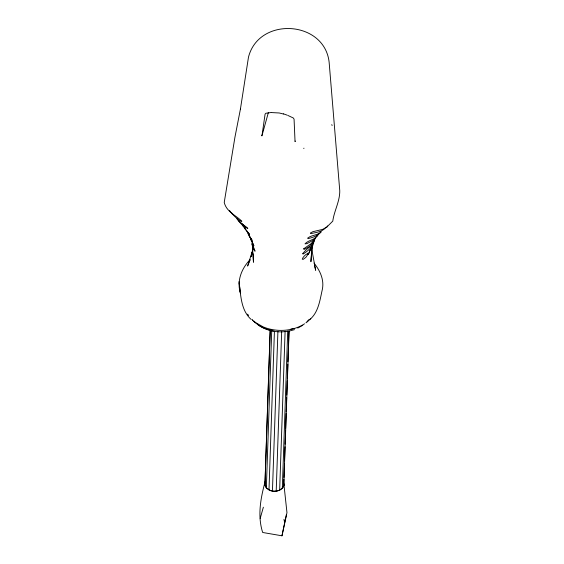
<?xml version="1.0" encoding="UTF-8"?>
<svg xmlns="http://www.w3.org/2000/svg" width="564" height="564" viewBox="0 0 564 564"><rect width="100%" height="100%" fill="white"/><g stroke="black" fill="none" stroke-linecap="round" stroke-linejoin="round"><path stroke-width="0.85" d="M289.064 331.138L283.777 485.604C280.787 493.31 267.731 492.971 264.925 485.273L270.163 329.743M283.777 485.604L283.911 479.266M252.468 244.952L252.411 251.622L251.135 256.599L252.996 249.203M264.925 485.273L270.241 329.933M266.349 487.909L271.756 329.933M268.993 489.954L274.428 331.096M272.447 491.089L277.918 331.364M276.198 491.159L281.669 331.428M279.666 490.137L285.109 331.287M282.331 488.184L287.711 331.089M283.967 477.511L284.446 463.467M284.538 460.837L285.017 446.794M285.109 444.164L285.588 430.12M285.652 428.365L286.159 413.44M286.223 411.685L286.702 397.648M286.794 395.011L287.273 380.968M287.365 378.338L287.844 364.295M287.936 361.665L288.416 347.621M288.479 345.866L288.987 330.948M308.022 253.948C306.971 252.883 302.664 257.113 302.262 259.214L303.221 259.341L305.907 257.311L307.732 254.681L307.74 253.201M312.287 244.642L310.912 261.696L311.934 246.856M240.412 109.176L248.47 57.225C258.749 16.264 324.519 20.212 329.136 62.259L339.768 190.773C339.895 201.383 334.198 210.717 332.781 221.116L326.662 227.221L322.594 229.407L312.865 231.691L310.397 233.017L310.609 233.63C315.918 232.509 322.509 231.987 325.929 227.271M240.447 108.993L234.92 137.313L224.232 202.434C226.404 211.69 235.696 215.208 241.864 221.222C241.709 222.999 232.876 215.37 232.016 213.213M265.461 481.085L264.897 482.431C260.568 498.787 257.388 515.877 262.669 532.479L281.972 535.8L286.399 514.579M239.016 281.739L240.468 293.301C236.549 281.133 241.427 268.683 249.986 259.792M261.9 135.903L268.365 112.588M253.032 249.161L247.61 266.06L250.176 259.863M281.972 535.8L286.963 512.648L283.911 484.264M260.201 518.401L263.36 507.212M303.813 148.586L303.933 148.17M315.375 237.768L308.353 254.434L314.931 238.523L311.688 248.992L315.678 270.311L314.402 265.2M318.491 234.074C316.235 240.024 308.593 239.644 305.004 243.867L306.936 243.648L313.64 240.06L315.184 238.043M316.214 236.704L317.758 234.687M326.662 227.221L327.663 225.924M307.013 321.776L308.635 319.76M321.163 231.592C318.216 235.956 312.766 237.514 307.888 238.635L307.732 238.029C311.603 234.998 317.158 235.414 321.001 232.199M309.629 319.668C318.575 312.498 319.964 299.717 322.389 289.191C324.307 279.575 319.922 270.36 313.979 263.057M297.764 328.079L302.797 325.266M261.59 135.438L262.041 135.311L265.08 114.161L265.863 113.258L271.094 112.518M294.535 329.637L288.796 331.209L282.698 331.815A31.852 23.97 2 0 1 258.171 324.892M290.629 329.193L294.098 328.382M271.573 112.581L279.222 112.976L283.459 114.02M273.399 330.962C266.293 329.468 259.214 326.753 254.089 321.409M283.389 113.829L287.21 115.169M287.978 115.493L293.315 117.989L294.063 119.138L295.021 141.085L295.437 141.247M241.343 223.273L247.815 228.455L238.184 220.594L236.88 218.776M252.468 320.197L254.815 322.143L263.155 326.887L266.286 328.058A36.392 27.389 2 0 0 304.546 323.799M242.964 224.557C251.671 233.355 239.087 222.935 238.417 220.376M251.967 319.316L252.799 320.338M247.554 314.162L248.646 315.502M251.001 319.337C241.018 310.2 240.863 295.853 239.221 283.396M244.409 228.145L249.641 234.469L242.301 225.247M229.477 210.492L232.016 213.812M250.613 238.121L251.065 240.158L253.885 245.657L249.767 236.746M250.324 237.663L252.383 242.4M331.773 124.63L332.118 125.518M248.315 232.96L249.105 236.02L252.193 240.44L247.49 232.89L247.131 231.353M264.897 482.431L265.284 483.99M265.679 485.555L266.264 487.895L270.544 490.652A9.616 7.233 2 0 0 280.689 489.552A9.616 7.233 2 0 0 283.523 482.149M283.974 519.31L284.616 522.609M252.355 244.797L253.455 262.246L253.123 253.687M252.792 245.128L252.961 249.408M295.021 141.085L295.042 141.592M255.605 322.777A31.852 23.97 2 0 1 253.934 321.092M310.757 318.463A36.392 27.389 2 0 1 305.928 322.841M302.861 253.447L303.044 254.117C314.493 246.799 312.745 242.182 302.861 253.447M303.827 248.717L303.686 249.161L304.673 249.274L309.403 246.405L312.336 243.246L314.67 239.58L310.891 243.803L303.827 248.717M254.97 251.072C250.938 244.092 250.536 238.473 254.97 251.072"/></g></svg>
